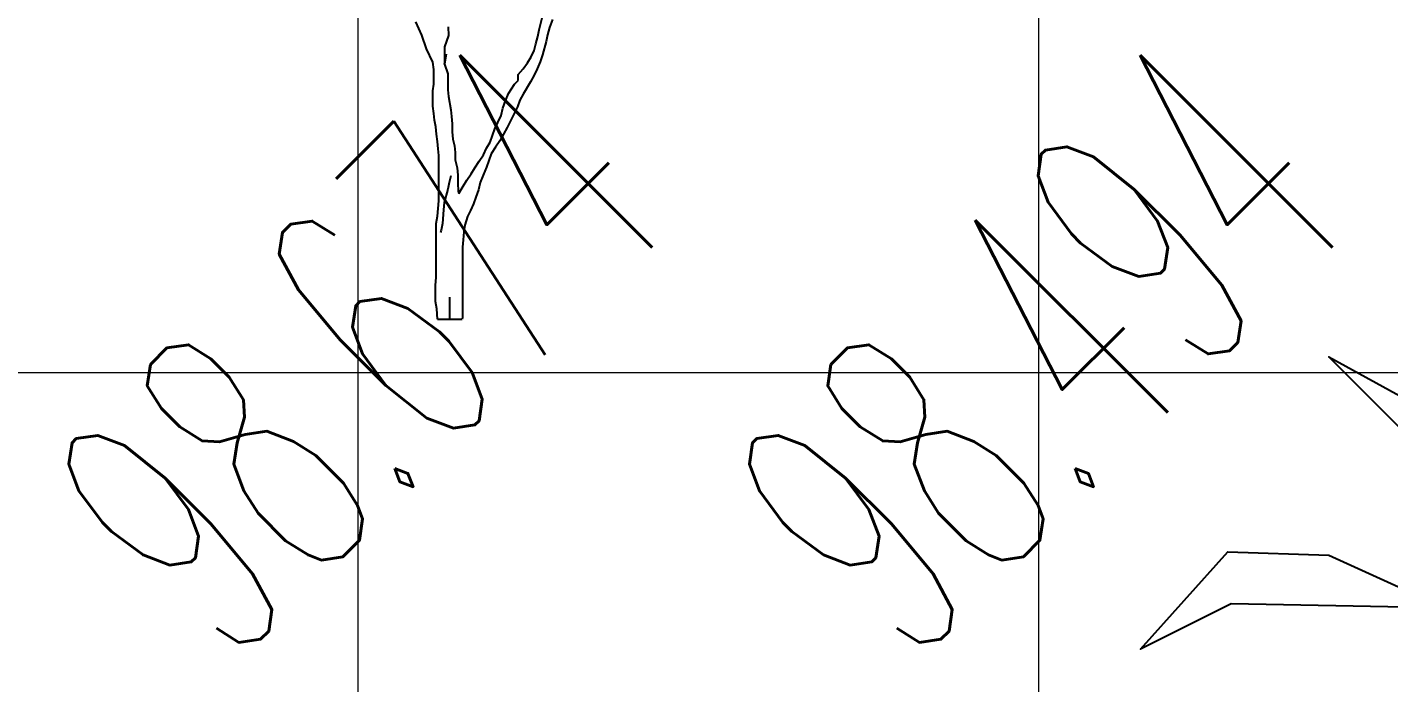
# Model space of a CAD drawing. Header units: millimetres. Extents: x 684983 to 685377, y 990360 to 990509.
# Drawn here: x 685051.041 to 685055.043, y 990441.127 to 990443.054 of the extents above; entities that cross this region are included whole.
import ezdxf

# ---------------------------------------------------------------- set-up
doc = ezdxf.new("R2010")
doc.units = ezdxf.units.MM
doc.layers.add('grid', color=8, linetype='Continuous', lineweight=9)
doc.layers.add('GRID LEVELS', color=7, linetype='Continuous', lineweight=13)
doc.layers.add('JACK  FRUIT TREE', color=7, linetype='Continuous')
doc.layers.add('SYMBOLS', color=7, linetype='Continuous')
doc.styles.get("Standard").update_dxf_attribs({"font": 'RomanS'})

# ---------------------------------------------------------------- blocks, each defined once
blk = doc.blocks.new('A$C11072AF8')
blk.add_hatch(color=3).paths.add_polyline_path([(0.7827, 0.03, 1), (0.7227, 0.03, 1)])
at = {"color": 3}
blk.add_line((0.7527, 0.03), (0.7578, 0.8082), dxfattribs=at)
blk.add_lwpolyline([(0.7538, 0.8315), (0.7578, 0.8627), (0.7578, 1.4423), (0.553, 1.2582), (0.4711, 0.9582), (0.4506, 1.2582), (0.5803, 1.3673), (0.7441, 1.4491), (0.553, 1.5309), (0.1775, 1.5377), (0, 1.4491), (0.1707, 1.64), (0.3687, 1.6332), (0.7441, 1.4627), (0.6486, 1.7423), (0.3687, 2.0219), (0.5803, 1.9059), (0.6622, 1.7082), (0.7441, 1.4559), (0.8397, 1.7491), (0.9489, 1.94), (1.1196, 2.015), (0.8397, 1.7218), (0.7373, 1.415), (1.0991, 1.6332), (1.3244, 1.6332), (1.5224, 1.4355), (1.3108, 1.5446), (0.9558, 1.5377), (0.7305, 1.4491), (0.9694, 1.34), (1.0513, 1.2377), (1.0445, 0.9173), (0.9489, 1.2446), (0.751, 1.4287), (0.7578, 0.8354), (0.7591, 0.8234)], dxfattribs=at)
blk.add_circle((0.7527, 0.03), 0.03, dxfattribs=at)
blk = doc.blocks.new('A$C0CA14312')
blk.add_blockref('A$C11072AF8', (0, 0))
blk = doc.blocks.new('CCONUT')
at = {"xscale": 0.6000000000000001, "yscale": 0.6000000000000001, "zscale": 0.6000000000000001}
blk.add_blockref('A$C0CA14312', (-0.4516, -0.018), dxfattribs=at)
blk = doc.blocks.new('JT')
for p, q in [((-0.0636, 0.5691, 157.7266), (-0.0755, 0.5954, 157.7266)), ((0.1662, 0.5796, 157.7266), (0.1734, 0.6083, 157.7266)), ((0.1925, 0.6, 157.7266), (0.1865, 0.5844, 157.7266)), ((-0.054, 0.5427, 157.7266), (-0.0636, 0.5691, 157.7266)), ((-0.0109, 0.569, 157.7266), (-0.0193, 0.5463, 157.7266)), ((-0.0121, 0.5858, 157.7266), (-0.0109, 0.569, 157.7266)), ((0.1602, 0.5521, 157.7266), (0.1638, 0.5665, 157.7266)), ((0.1638, 0.5665, 157.7266), (0.1662, 0.5796, 157.7266)), ((0.1829, 0.5701, 157.7266), (0.1805, 0.5569, 157.7266)), ((0.1865, 0.5844, 157.7266), (0.1829, 0.5701, 157.7266)), ((-0.0421, 0.5164, 157.7266), (-0.054, 0.5427, 157.7266)), ((-0.0193, 0.5463, 157.7266), (-0.0193, 0.5128, 157.7266)), ((0.1506, 0.527, 157.7266), (0.1566, 0.539, 157.7266)), ((0.1566, 0.539, 157.7266), (0.1602, 0.5521, 157.7266)), ((0.1805, 0.5569, 157.7266), (0.1733, 0.5306, 157.7266)), ((-0.0397, 0.5021, 157.7266), (-0.0421, 0.5164, 157.7266)), ((-0.0193, 0.5128, 157.7266), (-0.0157, 0.5319, 157.7266)), ((-0.0157, 0.5319, 157.7266), (-0.0193, 0.5128, 157.7266)), ((-0.0193, 0.5128, 157.7266), (-0.0122, 0.4937, 157.7266)), ((0.135, 0.5031, 157.7266), (0.1434, 0.5151, 157.7266)), ((0.1434, 0.5151, 157.7266), (0.1506, 0.527, 157.7266)), ((0.1685, 0.5174, 157.7266), (0.1625, 0.5031, 157.7266)), ((0.1733, 0.5306, 157.7266), (0.1685, 0.5174, 157.7266)), ((-0.0397, 0.4733, 157.7266), (-0.0397, 0.5021, 157.7266)), ((-0.0122, 0.4937, 157.7266), (-0.0122, 0.4625, 157.7266)), ((0.1182, 0.4732, 157.7266), (0.1254, 0.4804, 157.7266)), ((0.1254, 0.4923, 157.7266), (0.135, 0.5031, 157.7266)), ((0.1254, 0.4804, 157.7266), (0.1254, 0.4923, 157.7266)), ((0.1565, 0.4911, 157.7266), (0.1493, 0.478, 157.7266)), ((0.1625, 0.5031, 157.7266), (0.1565, 0.4911, 157.7266)), ((-0.0422, 0.4303, 157.7266), (-0.0421, 0.4602, 157.7266)), ((-0.0421, 0.4602, 157.7266), (-0.0397, 0.4733, 157.7266)), ((-0.0122, 0.4625, 157.7266), (-0.011, 0.4494, 157.7266)), ((0.1002, 0.4409, 157.7266), (0.1062, 0.4553, 157.7266)), ((0.1062, 0.4553, 157.7266), (0.1182, 0.4732, 157.7266)), ((0.1349, 0.454, 157.7266), (0.1289, 0.4421, 157.7266)), ((0.1493, 0.478, 157.7266), (0.1349, 0.454, 157.7266)), ((-0.0398, 0.4159, 157.7266), (-0.0422, 0.4303, 157.7266)), ((-0.011, 0.4494, 157.7266), (-0.0063, 0.4231, 157.7266)), ((0.0954, 0.4266, 157.7266), (0.1002, 0.4409, 157.7266)), ((0.1241, 0.4289, 157.7266), (0.1038, 0.3883, 157.7266)), ((0.1289, 0.4421, 157.7266), (0.1241, 0.4289, 157.7266)), ((-0.0386, 0.4028, 157.7266), (-0.0398, 0.4159, 157.7266)), ((-0.0362, 0.3896, 157.7266), (-0.0386, 0.4028, 157.7266)), ((-0.0063, 0.4231, 157.7266), (-0.0051, 0.4099, 157.7266)), ((-0.0051, 0.4099, 157.7266), (-0.0039, 0.3955, 157.7266)), ((0.0858, 0.3979, 157.7266), (0.0918, 0.4122, 157.7266)), ((0.0918, 0.4122, 157.7266), (0.0954, 0.4266, 157.7266)), ((-0.035, 0.3752, 157.7266), (-0.0362, 0.3896, 157.7266)), ((-0.0326, 0.3609, 157.7266), (-0.035, 0.3752, 157.7266)), ((-0.0039, 0.3955, 157.7266), (-0.0039, 0.38, 157.7266)), ((-0.0039, 0.38, 157.7266), (-0.0027, 0.3656, 157.7266)), ((0.0702, 0.3596, 157.7266), (0.0798, 0.3859, 157.7266)), ((0.0798, 0.3859, 157.7266), (0.0858, 0.3979, 157.7266)), ((0.1038, 0.3883, 157.7266), (0.0894, 0.362, 157.7266)), ((-0.0315, 0.3465, 157.7266), (-0.0326, 0.3609, 157.7266)), ((-0.0027, 0.3656, 157.7266), (0.0008, 0.3525, 157.7266)), ((0.0008, 0.3525, 157.7266), (0.002, 0.3393, 157.7266)), ((0.0571, 0.3345, 157.7266), (0.0631, 0.3476, 157.7266)), ((0.0631, 0.3476, 157.7266), (0.0702, 0.3596, 157.7266)), ((0.081, 0.35, 157.7266), (0.0726, 0.3368, 157.7266)), ((0.0894, 0.362, 157.7266), (0.081, 0.35, 157.7266)), ((-0.0303, 0.3333, 157.7266), (-0.0315, 0.3465, 157.7266)), ((-0.0304, 0.2448, 157.7266), (-0.0303, 0.3333, 157.7266)), ((0.002, 0.3393, 157.7266), (0.002, 0.3249, 157.7266)), ((0.002, 0.3249, 157.7266), (0.0056, 0.3094, 157.7266)), ((0.0403, 0.3094, 157.7266), (0.0487, 0.3225, 157.7266)), ((0.0487, 0.3225, 157.7266), (0.0571, 0.3345, 157.7266)), ((0.0726, 0.3368, 157.7266), (0.063, 0.3105, 157.7266)), ((-0.0064, 0.2938, 157.7266), (-0.01, 0.2807, 157.7266)), ((0.0056, 0.3094, 157.7266), (0.0068, 0.295, 157.7266)), ((0.0068, 0.295, 157.7266), (0.0068, 0.2795, 157.7266)), ((0.0247, 0.2854, 157.7266), (0.0331, 0.2974, 157.7266)), ((0.0331, 0.2974, 157.7266), (0.0403, 0.3094, 157.7266)), ((0.057, 0.295, 157.7266), (0.051, 0.2806, 157.7266)), ((0.063, 0.3105, 157.7266), (0.057, 0.295, 157.7266)), ((-0.0124, 0.2675, 157.7266), (-0.0196, 0.2412, 157.7266)), ((-0.01, 0.2807, 157.7266), (-0.0124, 0.2675, 157.7266)), ((0.0068, 0.2795, 157.7266), (0.0079, 0.2639, 157.7266)), ((0.0091, 0.2591, 157.7266), (0.0175, 0.2735, 157.7266)), ((0.0175, 0.2735, 157.7266), (0.0247, 0.2854, 157.7266)), ((0.051, 0.2806, 157.7266), (0.0474, 0.2663, 157.7266)), ((-0.0316, 0.2293, 157.7266), (-0.0304, 0.2448, 157.7266)), ((-0.0196, 0.2412, 157.7266), (-0.0208, 0.2269, 157.7266)), ((0.0079, 0.2639, 157.7266), (0.0091, 0.2591, 157.7266)), ((0.0426, 0.2519, 157.7266), (0.0378, 0.2388, 157.7266)), ((0.0474, 0.2663, 157.7266), (0.0426, 0.2519, 157.7266)), ((-0.0352, 0.2005, 157.7266), (-0.0328, 0.2149, 157.7266)), ((-0.0328, 0.2149, 157.7266), (-0.0316, 0.2293, 157.7266)), ((-0.0208, 0.2269, 157.7266), (-0.0232, 0.2005, 157.7266)), ((0.0258, 0.2137, 157.7266), (0.021, 0.1969, 157.7266)), ((0.0318, 0.2256, 157.7266), (0.0258, 0.2137, 157.7266)), ((0.0378, 0.2388, 157.7266), (0.0318, 0.2256, 157.7266)), ((-0.0353, 0.0953, 157.7266), (-0.0352, 0.2005, 157.7266)), ((-0.0256, 0.1874, 157.7266), (-0.0268, 0.1826, 157.7266)), ((-0.0232, 0.2005, 157.7266), (-0.0256, 0.1874, 157.7266)), ((0.021, 0.1969, 157.7266), (0.0186, 0.1837, 157.7266)), ((0.0174, 0.1682, 157.7266), (0.0162, 0.1538, 157.7266)), ((0.0186, 0.1837, 157.7266), (0.0174, 0.1682, 157.7266)), ((0.0162, 0.1538, 157.7266), (0.0161, 0.0162, 157.7266)), ((-0.0365, 0.0785, 157.7266), (-0.0353, 0.0953, 157.7266)), ((-0.0365, 0.0474, 157.7266), (-0.0365, 0.0785, 157.7266)), ((-0.0084, 0.0128, 157.7266), (-0.0084, 0.0558, 157.7266)), ((-0.0341, 0.033, 157.7266), (-0.0365, 0.0474, 157.7266)), ((-0.0325, 0.0128, 157.7266), (-0.0341, 0.033, 157.7266)), ((-0.0325, 0.0128, 157.7266), (0.0158, 0.0128, 157.7266)), ((0.0161, 0.0162, 157.7266), (0.0158, 0.0128, 157.7266))]:
    blk.add_line(p, q)

msp = doc.modelspace()

# ---------------------------------------------------------------- linework, layer by layer
at = {"layer": 'grid'}
for p, q in [((685052.0136, 990509.1548), (685052.0136, 990370.8996)), ((685054.0136, 990509.1548), (685054.0136, 990370.8996)), ((685085.1957, 990442.0381), (684982.7636, 990442.0381))]:
    msp.add_line(p, q, dxfattribs=at)

# ---------------------------------------------------------------- block references
at = {"layer": 'JACK  FRUIT TREE', "xscale": 1.5, "yscale": 1.5, "zscale": 1.5}
msp.add_blockref('JT', (685052.2965, 990442.1769, -137.901), dxfattribs=at)
at = {"layer": 'SYMBOLS', "ltscale": 10, "xscale": 2.5, "yscale": 2.5, "zscale": 2.5}
msp.add_blockref('CCONUT', (685055.443, 990439.097, 98.166), dxfattribs=at)

# ---------------------------------------------------------------- texts
at = {"layer": 'GRID LEVELS', "width": 0.5}
for s, p in [('98.674', (685051.63, 990441.1578, 98.6738)), ('98.494', (685053.63, 990441.1578, 98.4941))]:
    msp.add_text(s, height=0.8, rotation=45, dxfattribs=at).set_placement(p)

doc.saveas('drawing.dxf')
